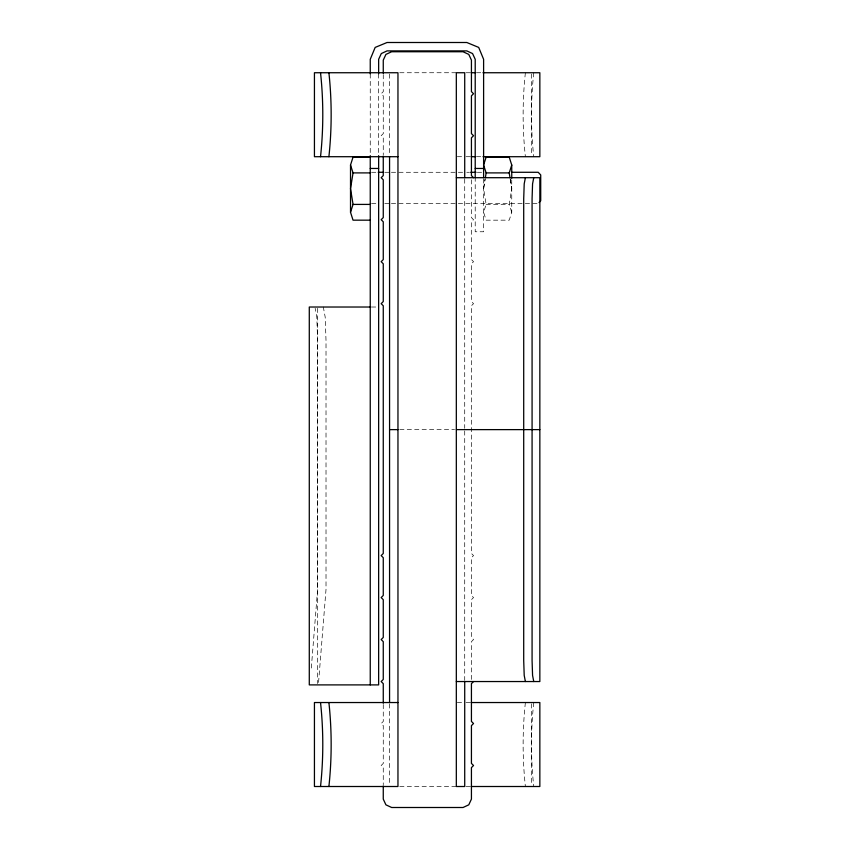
<?xml version="1.0" encoding="UTF-8"?>
<svg xmlns="http://www.w3.org/2000/svg" width="850" height="850" viewBox="0 0 850 850"><rect width="100%" height="100%" fill="white"/><g stroke="black" fill="none" stroke-linecap="round" stroke-linejoin="round"><path stroke-width="0.64" stroke-dasharray="4.25 3.19" d="M311.312 668.026L317.613 589.433L317.613 340.606L316.806 317.146L315.159 308.284M318.559 682.433L326.017 589.433L326.017 340.606L325.199 317.146L323.319 307.02M483.608 188.657L485.116 178.957L483.608 188.657L486.136 204.414L483.608 212.288L486.136 220.171L509.224 220.171L511.743 212.288L511.743 179.467M511.743 212.288L509.224 204.414L511.743 188.657L510.234 178.957M525.385 72.739C522.389 100.438 522.389 129.009 525.385 156.708M533.758 72.739C530.761 100.438 530.761 129.009 533.758 156.708M525.385 702.536C522.389 730.235 522.389 758.806 525.385 786.505M533.758 702.536C530.761 730.235 530.761 758.806 533.758 786.505M399.755 72.739L456.322 72.739M466.023 72.739L470.263 72.739M476.457 72.739L482.97 72.739M457.332 156.708L463.516 156.708M466.023 156.708L470.263 156.708M476.457 156.708L482.97 156.708M371.567 172.284L376.858 172.284M384.795 172.284L390.086 172.284M391.404 172.284L465.46 172.284M466.788 172.284L469.434 172.284M477.36 172.284L482.651 172.284M371.567 203.405L376.858 203.405M384.795 203.405L390.086 203.405M391.404 203.405L538.199 203.405M486.136 204.414L509.224 204.414M371.45 307.02L378.643 307.02M399.755 429.622L454.516 429.622M457.332 702.536L463.516 702.536M466.023 702.536L470.263 702.536M399.755 786.505L456.322 786.505M466.023 786.505L470.263 786.505M510.191 178.957L511.743 188.657M531.473 74.046L531.473 155.391M531.473 703.843L531.473 785.198M483.608 178.957L483.608 231.763L475.214 231.763L475.214 177.65M471.431 179.796L471.431 217.589L473.535 219.683L471.431 221.786L471.431 259.579L473.535 261.673L471.431 263.776L471.431 301.559L473.535 303.663L471.431 305.756L471.431 553.477L473.535 555.581L471.431 557.685L471.431 595.468L473.535 597.571L471.431 599.664L471.431 637.457L473.535 639.551L471.431 641.654L471.431 679.437M464.716 179.031L464.716 428.294M464.716 430.939L464.716 680.372M389.566 74.003L389.566 155.391M389.566 703.843L389.566 785.241M383.265 74.566L383.265 91.63L381.161 93.723L383.265 95.827L383.265 133.62L381.161 135.713L383.265 137.817L383.265 154.753M383.265 704.491L383.265 721.427L381.161 723.531L383.265 725.624L383.265 763.417L381.161 765.51L383.265 767.614L383.265 784.667M378.643 73.876L378.643 155.879M370.249 73.876L370.249 155.72M317.688 308.337L317.688 683.57"/><path stroke-width="1.27" d="M370.249 157.144L353.037 157.144L350.519 165.017L353.037 172.901L350.519 188.657L353.037 204.414L350.519 212.288L353.037 220.171L370.249 220.171M485.361 177.746L486.136 172.901L483.608 165.017L486.136 157.144L509.224 157.144L511.743 165.017L511.743 178.149M320.524 156.708C323.531 129.019 323.531 100.417 320.524 72.739M328.897 156.708C331.904 129.019 331.904 100.417 328.897 72.739M320.524 786.505C323.531 758.816 323.531 730.214 320.524 702.536M328.897 786.505C331.904 758.816 331.904 730.214 328.897 702.536M525.385 177.703L524.206 183.855L523.706 198.698L523.706 660.546L524.206 675.389L525.385 681.541M533.758 177.703L532.567 183.855L532.079 198.698L532.079 660.546L532.567 675.389L533.758 681.541M510 177.746L509.224 172.901L511.743 165.017M539.038 202.523L540.717 200.759L540.717 174.93L538.199 172.284L511.743 172.284M473.535 681.541L471.431 683.644L471.431 721.427L473.535 723.531L471.431 725.624L471.431 763.417L473.535 765.51L471.431 767.614L471.431 799.106L468.775 804.833L463.038 807.5L391.659 807.5L385.921 804.833L383.265 799.106L383.265 785.984M471.24 72.739L475.469 72.739M482.97 72.739L539.846 72.739L539.846 156.708L482.97 156.708M397.959 156.708L314.436 156.708L314.436 72.739L397.959 72.739L397.959 786.505L314.436 786.505L314.436 702.536L397.959 702.536M471.24 156.708L475.469 156.708M370.249 168.459L378.643 168.459M475.214 168.459L483.608 168.459M378.186 172.284L383.478 172.284M470.751 172.284L476.043 172.284M353.037 172.901L370.249 172.901M486.136 172.901L509.224 172.901M456.322 177.703L539.846 177.703L539.846 681.541L456.322 681.541M353.037 204.414L370.249 204.414M370.526 307.02L309.283 307.02L309.283 684.898L378.643 684.898L378.643 155.72M389.566 429.622L397.959 429.622M456.322 429.622L523.388 429.622M523.706 429.622L539.846 429.622M471.24 702.536L539.846 702.536L539.846 786.505L471.24 786.505M473.535 177.703L471.431 175.599L471.431 137.817L473.535 135.713L471.431 133.62L471.431 95.827L473.535 93.723L471.431 91.63L471.431 60.138L468.775 54.4L463.038 51.744L391.659 51.744L385.921 54.4L383.265 60.138L383.265 73.259M483.608 177.65L483.608 59.298L478.699 47.419L466.82 42.5L387.047 42.5L375.169 47.419L370.249 59.298L370.249 73.876M475.214 177.65L475.214 59.298L472.558 53.561L466.82 50.894L387.047 50.894L381.31 53.561L378.643 59.298L378.643 73.876M464.716 177.703L464.716 72.739L456.322 72.739L456.322 786.505L464.716 786.505L464.716 681.541M389.566 156.708L389.566 702.536M383.265 156.06L383.265 175.599L381.161 177.703L383.265 179.796L383.265 217.589L381.161 219.683L383.265 221.786L383.265 259.579L381.161 261.673L383.265 263.776L383.265 301.559L381.161 303.663L383.265 305.756L383.265 553.477L381.161 555.581L383.265 557.685L383.265 595.468L381.161 597.571L383.265 599.664L383.265 637.457L381.161 639.551L383.265 641.654L383.265 679.437L381.161 681.541L383.265 683.644L383.265 703.184M370.249 155.72L370.249 684.898M350.519 165.017L350.519 212.288"/></g></svg>
